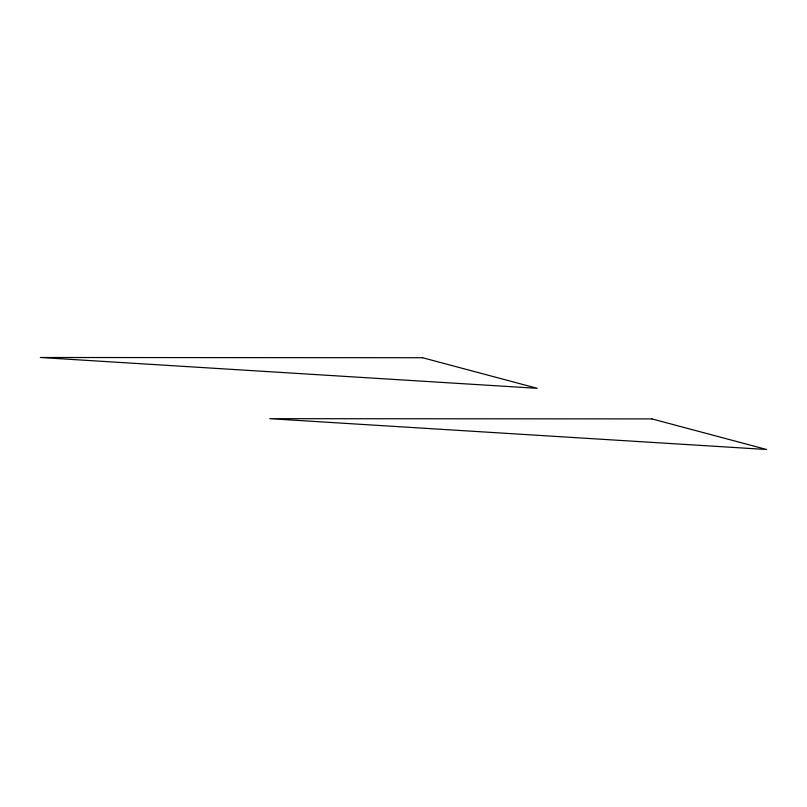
<?xml version="1.0" encoding="UTF-8"?>
<svg xmlns="http://www.w3.org/2000/svg" width="807" height="807" viewBox="0 0 807 807"><rect width="100%" height="100%" fill="white"/><g stroke="black" fill="none" stroke-linecap="round" stroke-linejoin="round"><path stroke-width="1.21" d="M422.545 357.723L40.35 357.501L537.25 388.318L422.545 357.723M651.945 418.904L269.75 418.682L766.65 449.499L651.945 418.904"/></g></svg>
